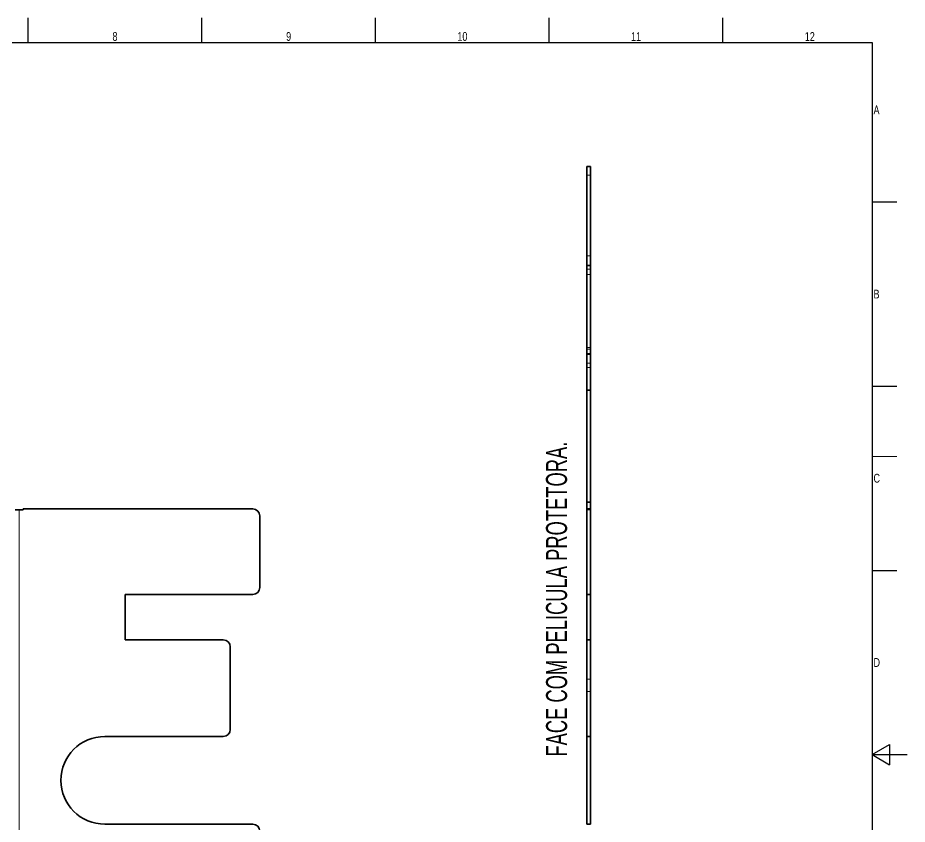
# Model space of a CAD drawing. Header units: millimetres. Extents: x 15 to 597, y -3 to 423.
# Drawn here: x 343.6 to 597, y 190.2 to 420 of the extents above; entities that cross this region are included whole.
import ezdxf

# ---------------------------------------------------------------- set-up
doc = ezdxf.new("R2010")
doc.units = ezdxf.units.MM
doc.layers.get('0').update_dxf_attribs({"lineweight": 25})
doc.layers.add('Arestas Visíveis', color=7, linetype='Continuous', lineweight=35)
doc.layers.add('Legenda', color=7, linetype='Continuous', lineweight=25)
for name, color, linetype, lineweight, true_color in [('Linha de Centro de Dobras', 174, 'Continuous', 18, 0x0000a0), ('Linhas Invisíveis', 151, 'Continuous', 18, 0x87c4ff), ('Texto', 1, 'Continuous', 30, 0xff0000)]:
    doc.layers.add(name, color=color, linetype=linetype, lineweight=lineweight, true_color=true_color)
doc.styles.add('Texto_2_5 - LNLS', font='swisscl.ttf')
doc.styles.add('Texto_4 - LNLS', font='swisscl.ttf', dxfattribs={"width": 0.85})

# ---------------------------------------------------------------- blocks, each defined once
blk = doc.blocks.new('Borders A2')
at = {"layer": 'Legenda'}
for p, q in [((346.5, 413), (346.5, 420)), ((396, 413), (396, 420)), ((445.5, 413), (445.5, 420)), ((495, 413), (495, 420)), ((544.5, 413), (544.5, 420)), ((25, 413), (587, 413)), ((587, 413), (587, 7)), ((587, 367.5), (594, 367.5)), ((587, 315), (594, 315)), ((587, 262.5), (594, 262.5)), ((587, 210), (592, 212.89)), ((592, 212.89), (592, 207.11)), ((587, 210), (597, 210)), ((587, 210), (592, 207.11))]:
    blk.add_line(p, q, dxfattribs=at)
at = {"layer": 'Linha de Centro de Dobras'}
blk.add_line((587, 295), (594, 295), dxfattribs=at)
at = {"layer": 'Legenda', "color": 236, "true_color": 0x800040, "char_height": 2.5, "style": 'Texto_2_5 - LNLS'}
for s, insert, attachment_point in [('8', (371.25, 413.4), 8), ('9', (420.75, 413.4), 8), ('10', (470.25, 413.4), 8), ('11', (519.75, 413.4), 8), ('12', (569.25, 413.4), 8), ('A', (587.4, 393.75), 4), ('B', (587.4, 341.25), 4), ('C', (587.4, 288.75), 4), ('D', (587.4, 236.25), 4)]:
    blk.add_mtext(s, dxfattribs=dict(at, insert=insert, attachment_point=attachment_point))

msp = doc.modelspace()

# ---------------------------------------------------------------- linework, layer by layer
at = {"layer": 'Arestas Visíveis'}
for p, q in [((506.75, 377.64), (505.75, 377.64)), ((505.75, 375.64), (505.75, 377.64)), ((506.75, 377.64), (506.75, 375.64)), ((505.75, 349.38), (505.75, 375.64)), ((506.75, 375.64), (506.75, 349.38)), ((505.75, 347.38), (505.75, 349.38)), ((506.75, 349.38), (505.75, 349.38)), ((505.75, 320.63), (505.75, 347.38)), ((506.75, 349.38), (506.75, 347.38)), ((506.75, 347.38), (506.75, 320.63)), ((505.75, 313.88), (505.75, 320.63)), ((506.75, 320.63), (506.75, 313.88)), ((505.75, 311.88), (505.75, 313.88)), ((506.75, 313.88), (505.75, 313.88)), ((505.75, 281.98), (505.75, 311.88)), ((506.75, 313.88), (506.75, 311.88)), ((506.75, 281.98), (506.75, 311.88)), ((505.75, 281.98), (506.75, 281.98)), ((505.75, 280.01), (505.75, 281.98)), ((506.75, 280.01), (506.75, 281.98)), ((342.86, 279.72), (345.12, 279.72)), ((345.12, 280.01), (410.52, 280.01)), ((345.12, 279.72), (345.12, 280.01)), ((505.75, 278.01), (505.75, 280.01)), ((506.75, 280.01), (505.75, 280.01)), ((506.75, 280.01), (506.75, 278.01)), ((412.52, 278.01), (412.52, 257.64)), ((505.75, 257.64), (505.75, 278.01)), ((506.75, 257.64), (506.75, 278.01)), ((505.75, 255.64), (505.75, 257.64)), ((506.75, 257.64), (506.75, 255.64)), ((374.12, 255.64), (410.52, 255.64)), ((374.12, 242.72), (374.12, 255.64)), ((505.75, 255.64), (506.75, 255.64)), ((505.75, 242.72), (505.75, 255.64)), ((506.75, 255.64), (506.75, 242.72)), ((402.12, 242.72), (374.12, 242.72)), ((505.75, 240.72), (505.75, 242.72)), ((506.75, 242.72), (505.75, 242.72)), ((506.75, 242.72), (506.75, 240.72)), ((404.12, 217.16), (404.12, 240.72)), ((505.75, 217.16), (505.75, 240.72)), ((506.75, 240.72), (506.75, 217.16)), ((505.75, 215.16), (505.75, 217.16)), ((506.75, 217.16), (506.75, 215.16)), ((368.37, 215.16), (402.12, 215.16)), ((505.75, 215.16), (506.75, 215.16)), ((505.75, 190.16), (505.75, 215.16)), ((506.75, 215.16), (506.75, 190.16)), ((410.52, 190.16), (368.37, 190.16)), ((506.75, 190.16), (505.75, 190.16))]:
    msp.add_line(p, q, dxfattribs=at)
for centre, radius, start, end in [((410.52, 278.01), 2, 0, 90), ((410.52, 257.64), 2, 270, 0), ((402.12, 240.72), 2, 0, 90), ((402.12, 217.16), 2, 270, 0), ((368.37, 202.66), 12.5, 90, 270), ((410.52, 188.16), 2, 0, 90)]:
    msp.add_arc(centre, radius, start, end, dxfattribs=at)
at = {"layer": 'Linha de Centro de Dobras'}
msp.add_line((343.99, 279.72), (343.99, 179.72), dxfattribs=at)
at = {"layer": 'Linhas Invisíveis'}
for p, q in [((505.75, 375.14), (506.75, 375.14)), ((505.75, 352.14), (506.75, 352.14)), ((506.75, 348.38), (505.75, 348.38)), ((505.75, 346.88), (506.75, 346.88)), ((505.75, 326), (506.75, 326)), ((505.75, 325.53), (506.75, 325.53)), ((505.75, 324.29), (506.75, 324.29)), ((505.75, 324), (506.75, 324)), ((505.75, 321.53), (506.75, 321.53)), ((505.75, 320.29), (506.75, 320.29)), ((505.75, 279.72), (506.75, 279.72)), ((506.75, 231.47), (505.75, 231.47)), ((506.75, 227.97), (505.75, 227.97))]:
    msp.add_line(p, q, dxfattribs=at)

# ---------------------------------------------------------------- block references
msp.add_blockref('Borders A2', (0, 0))

# ---------------------------------------------------------------- texts
at = {"layer": 'Texto', "color": 236, "true_color": 0x80003f, "insert": (494.09, 209.43), "char_height": 6, "width": 86.9034, "attachment_point": 1, "rotation": 90.0131, "style": 'Texto_4 - LNLS'}
msp.add_mtext('\\fSwis721 LtCn BT|b0|i0;\\H6.0000;FACE COM PELICULA PROTETORA.', dxfattribs=at)

doc.saveas('drawing.dxf')
